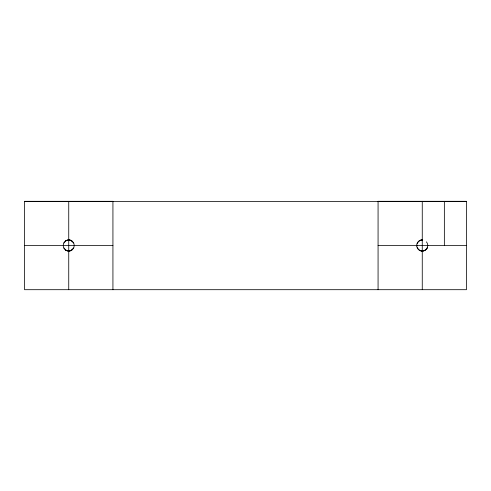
<?xml version="1.0" encoding="UTF-8"?>
<svg xmlns="http://www.w3.org/2000/svg" width="491" height="491" viewBox="0 0 491 491"><rect width="100%" height="100%" fill="white"/><g stroke="black" fill="none" stroke-linecap="round" stroke-linejoin="round"><path stroke-width="0.74" d="M417.123 243.468L418.602 241.357L420.063 240.43A5.389 5.235 0 0 1 422.598 239.982A5.536 5.518 0 0 0 416.749 246.04A5.536 5.518 0 0 0 423.653 250.846A5.536 5.518 0 0 0 427.33 243.297L426.397 241.836M417.19 247.697L418.743 249.759L420.235 250.637A5.389 5.235 0 0 0 424.463 250.563L426.519 249.011L427.397 247.525M63.818 242.99L66.23 240.572A5.395 5.248 0 0 1 71.25 240.572L73.662 242.99M73.662 248.004L71.25 250.416A5.395 5.248 0 0 1 66.23 250.416L63.818 248.004M426.495 249.041L427.017 248.305M24.55 201.476L466.45 201.476M24.55 245.506L112.93 245.506M378.07 245.494L466.45 245.494M427.765 245.494L427.771 245.838M416.749 245.156L416.761 246.022M444.355 201.304L444.355 245.494M422.26 201.304L422.26 289.684M378.07 289.684L378.07 201.304L466.45 201.304L466.45 289.696L24.55 289.696L24.55 201.316L112.93 201.316L112.93 289.696M68.74 201.316L68.74 289.696M71.987 249.968A5.45 5.352 0 0 1 65.493 249.968M65.493 241.026A5.45 5.352 0 0 1 71.987 241.026M419.296 240.835A5.444 5.346 0 0 1 422.598 239.982M425.224 250.158A5.444 5.346 0 0 1 419.455 250.257M65.966 250.263A5.536 5.518 0 0 0 74.276 245.494A5.536 5.518 0 0 0 65.978 240.7A5.536 5.518 0 0 0 65.966 250.263"/></g></svg>
